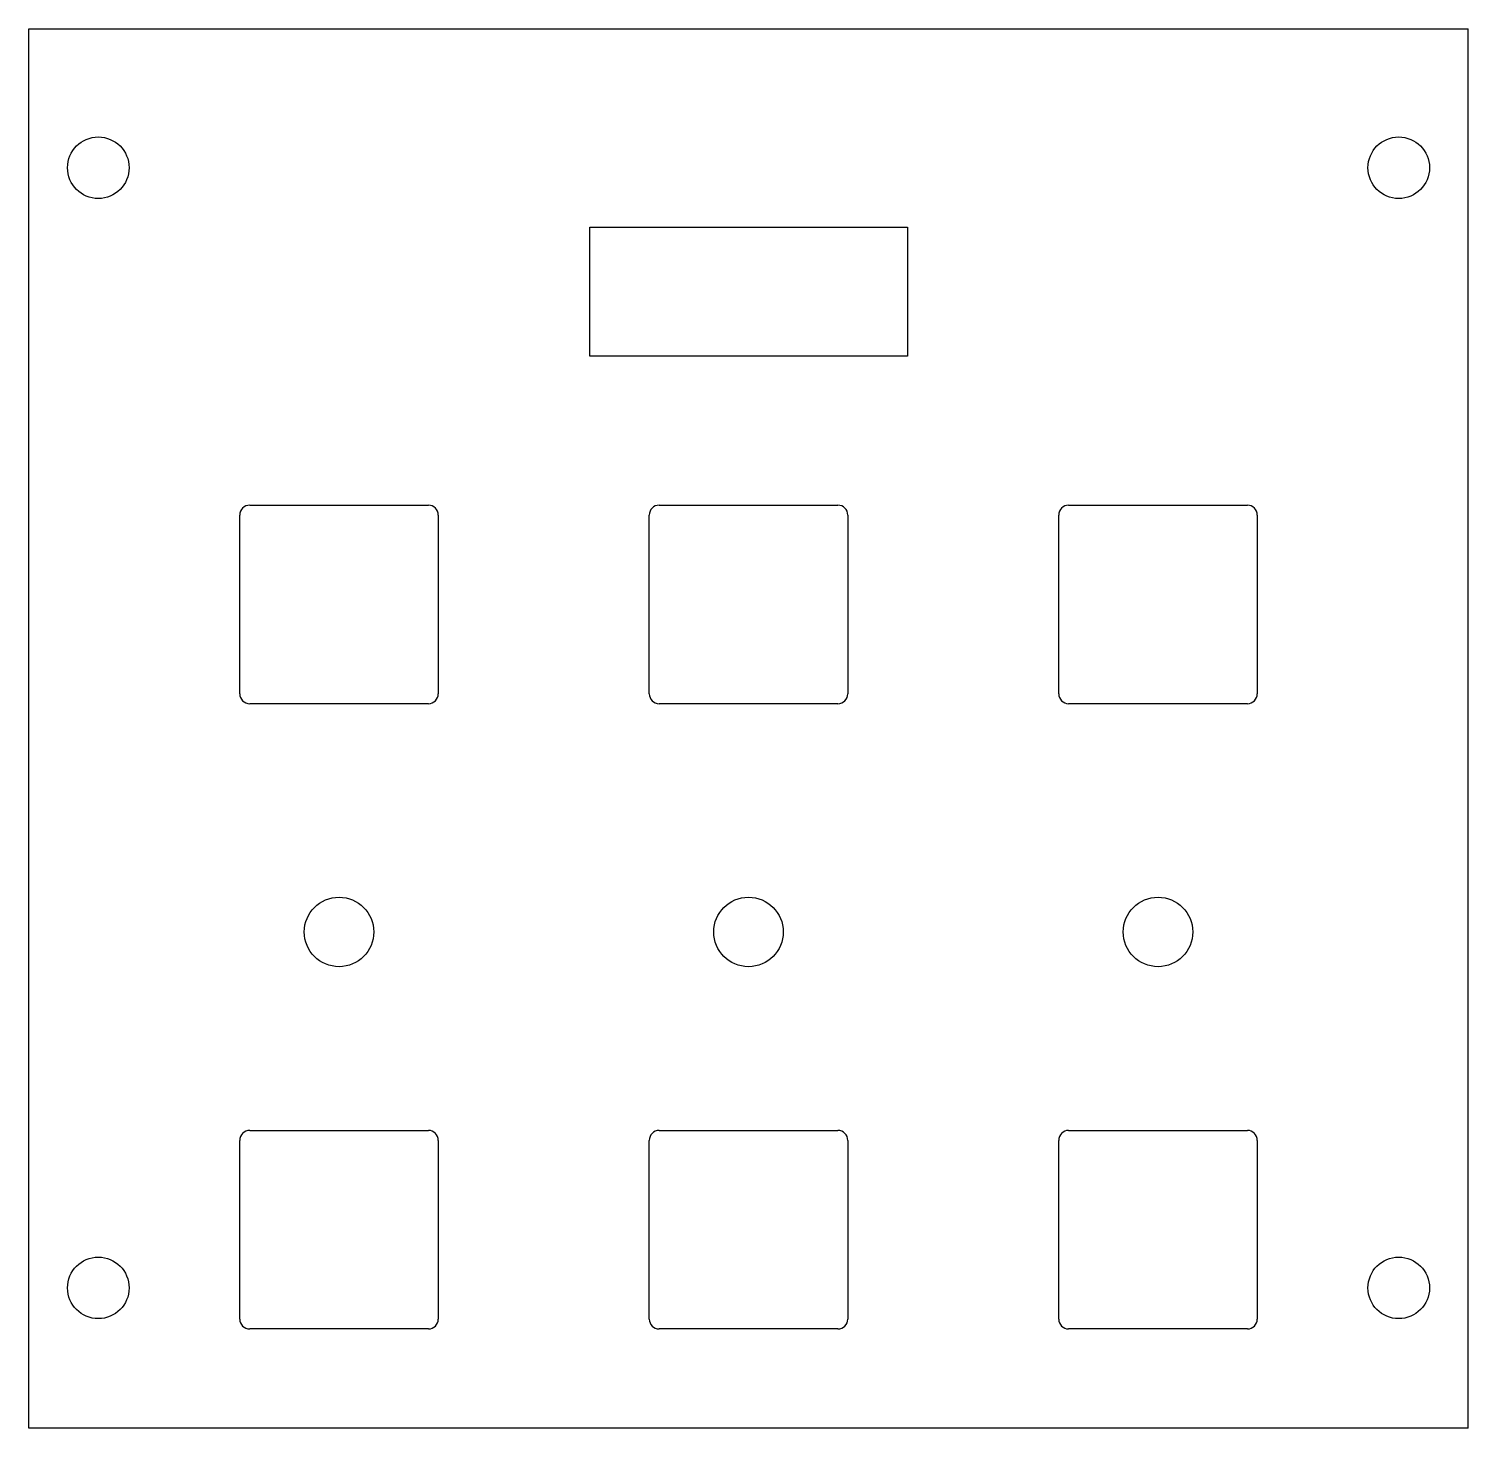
# Model space of a CAD drawing. Header units: centimetres. Extents: x 221.7 to 236.2, y 175.6 to 189.7.
import ezdxf

# ---------------------------------------------------------------- set-up
doc = ezdxf.new("R2010")
doc.units = ezdxf.units.CM
doc.header["$MEASUREMENT"] = 0
doc.layers.add('RIght_SIde_ADIRS_Holes v1_0', color=7, linetype='Continuous')

msp = doc.modelspace()

# ---------------------------------------------------------------- linework, layer by layer
at = {"layer": 'RIght_SIde_ADIRS_Holes v1_0'}
for p, q in [((221.703, 189.662), (236.203, 189.662)), ((221.703, 175.562), (221.703, 189.662)), ((236.203, 175.562), (236.203, 189.662)), ((227.353, 186.362), (227.353, 187.662)), ((227.353, 187.662), (230.553, 187.662)), ((230.553, 187.662), (230.553, 186.362)), ((230.553, 186.362), (227.353, 186.362)), ((223.828, 182.962), (223.828, 184.762)), ((223.928, 184.862), (225.728, 184.862)), ((225.828, 184.762), (225.828, 182.962)), ((227.953, 182.962), (227.953, 184.762)), ((228.053, 184.862), (229.853, 184.862)), ((229.953, 184.762), (229.953, 182.962)), ((232.078, 182.962), (232.078, 184.762)), ((232.178, 184.862), (233.978, 184.862)), ((234.078, 184.762), (234.078, 182.962)), ((225.728, 182.862), (223.928, 182.862)), ((229.853, 182.862), (228.053, 182.862)), ((233.978, 182.862), (232.178, 182.862)), ((223.928, 178.562), (225.728, 178.562)), ((228.053, 178.562), (229.853, 178.562)), ((232.178, 178.562), (233.978, 178.562)), ((223.828, 176.662), (223.828, 178.462)), ((225.828, 178.462), (225.828, 176.662)), ((227.953, 176.662), (227.953, 178.462)), ((229.953, 178.462), (229.953, 176.662)), ((232.078, 176.662), (232.078, 178.462)), ((234.078, 178.462), (234.078, 176.662)), ((225.728, 176.562), (223.928, 176.562)), ((229.853, 176.562), (228.053, 176.562)), ((233.978, 176.562), (232.178, 176.562)), ((236.203, 175.562), (221.703, 175.562))]:
    msp.add_line(p, q, dxfattribs=at)
for centre, radius in [((222.403, 188.262), 0.31), ((235.503, 188.262), 0.31), ((224.828, 180.562), 0.35), ((228.953, 180.562), 0.35), ((233.078, 180.562), 0.35), ((222.403, 176.976), 0.31), ((235.503, 176.976), 0.31)]:
    msp.add_circle(centre, radius, dxfattribs=at)
for centre, start, end in [((223.928, 184.762), 90, 180), ((225.728, 184.762), 0, 90), ((228.053, 184.762), 90, 180), ((229.853, 184.762), 0, 90), ((232.178, 184.762), 90, 180), ((233.978, 184.762), 0, 90), ((223.928, 182.962), 180, 270), ((225.728, 182.962), 270, 360), ((228.053, 182.962), 180, 270), ((229.853, 182.962), 270, 360), ((232.178, 182.962), 180, 270), ((233.978, 182.962), 270, 360), ((223.928, 178.462), 90, 180), ((225.728, 178.462), 0, 90), ((228.053, 178.462), 90, 180), ((229.853, 178.462), 0, 90), ((232.178, 178.462), 90, 180), ((233.978, 178.462), 0, 90), ((223.928, 176.662), 180, 270), ((225.728, 176.662), 270, 0), ((228.053, 176.662), 180, 270), ((229.853, 176.662), 270, 0), ((232.178, 176.662), 180, 270), ((233.978, 176.662), 270, 360)]:
    msp.add_arc(centre, 0.1, start, end, dxfattribs=at)

doc.saveas('drawing.dxf')
